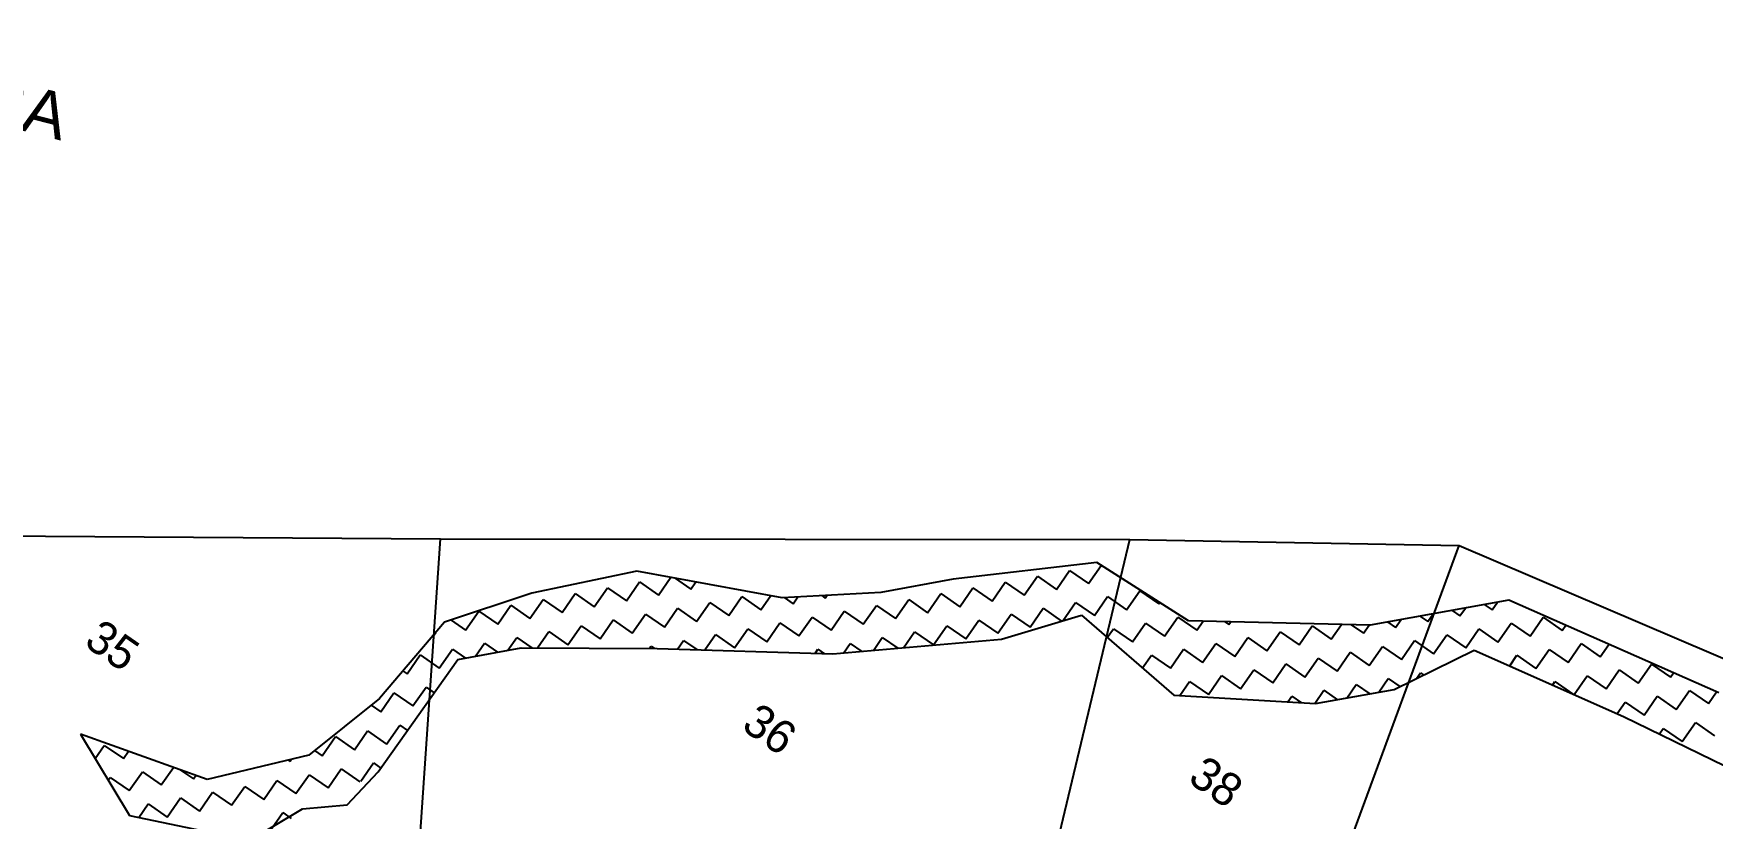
# Model space of a CAD drawing. Header units: metres. Extents: x 282167 to 284586, y 2020907 to 2023042.
# Drawn here: x 282701.8 to 283156.4, y 2022829.3 to 2023042 of the extents above; entities that cross this region are included whole.
import ezdxf
from ezdxf.enums import TextEntityAlignment as Align

# ---------------------------------------------------------------- set-up
doc = ezdxf.new("R2010")
doc.units = ezdxf.units.M
doc.header["$MEASUREMENT"] = 0
for name, color, linetype in [('POLY_HATCH', 12, 'Continuous'), ('POLY_PARCEL', 6, 'Continuous'), ('TEXT_MAPOUT', 7, 'Continuous'), ('TEXT_PARCEL', 7, 'Continuous'), ('V_BOUND_LINE', 7, 'Continuous')]:
    doc.layers.add(name, color=color, linetype=linetype)
doc.styles.get("Standard").update_dxf_attribs({"font": 'arial.ttf'})
doc.styles.add('TEXT_MAP', font='', dxfattribs={"height": 2.5})
doc.styles.get('TEXT_MAP').set_extended_font_data('Kruti Dev 050')

msp = doc.modelspace()

# ---------------------------------------------------------------- linework, layer by layer
at = {"layer": 'POLY_HATCH'}
for p, q in [((282989.69, 2022898.63), (282950.83, 2022894.13)), ((283014.5, 2022882.87), (282989.69, 2022898.63)), ((282865.16, 2022896.34), (282836.7, 2022890.34)), ((282904.46, 2022889.1), (282865.16, 2022896.34)), ((282950.83, 2022894.13), (282931.21, 2022890.57)), ((282836.7, 2022890.34), (282813, 2022882.45)), ((282931.21, 2022890.57), (282904.46, 2022889.1)), ((283101.28, 2022888.45), (283063.69, 2022881.65)), ((283158.2, 2022863.31), (283101.28, 2022888.45)), ((282813, 2022882.45), (282795.46, 2022861.77)), ((282963.9, 2022877.92), (282985.52, 2022884.37)), ((282985.52, 2022884.37), (283010.56, 2022862.74)), ((283063.69, 2022881.65), (283014.5, 2022882.87)), ((282918.2, 2022873.87), (282963.9, 2022877.92)), ((282795.11, 2022841.94), (282816.66, 2022872.4)), ((282816.66, 2022872.4), (282833.81, 2022875.56)), ((282833.81, 2022875.56), (282870.65, 2022875.38)), ((282870.65, 2022875.38), (282918.2, 2022873.87)), ((283070.22, 2022864.26), (283091.92, 2022874.94)), ((283091.92, 2022874.94), (283132.34, 2022856.94)), ((283010.56, 2022862.74), (283048.97, 2022860.41)), ((283048.97, 2022860.41), (283070.22, 2022864.26)), ((282795.46, 2022861.77), (282776.29, 2022846.47)), ((283132.34, 2022856.94), (283174.02, 2022836.63)), ((282714.47, 2022852.16), (282727.77, 2022830.09)), ((282748.79, 2022839.81), (282714.47, 2022852.16)), ((282776.29, 2022846.47), (282748.79, 2022839.81)), ((282786.68, 2022832.97), (282795.11, 2022841.94)), ((282760.23, 2022823.31), (282774.59, 2022831.91)), ((282774.59, 2022831.91), (282786.68, 2022832.97)), ((282727.77, 2022830.09), (282760.23, 2022823.31))]:
    msp.add_line(p, q, dxfattribs=at)
at = {"layer": 'POLY_HATCH', "linetype": 'Continuous'}
for p, q in [((282871.02, 2022889.84), (282874.35, 2022894.64)), ((282875.35, 2022894.46), (282879.74, 2022891.42)), ((282970.03, 2022889.8), (282973.6, 2022894.95)), ((282973.6, 2022894.95), (282978.75, 2022891.38)), ((282978.75, 2022891.38), (282982.31, 2022896.53)), ((282982.31, 2022896.53), (282987.46, 2022892.96)), ((282987.46, 2022892.96), (282990.87, 2022897.88)), ((282844.88, 2022885.1), (282848.45, 2022890.24)), ((282848.45, 2022890.24), (282853.6, 2022886.68)), ((282853.6, 2022886.68), (282857.16, 2022891.83)), ((282857.16, 2022891.83), (282862.31, 2022888.26)), ((282862.31, 2022888.26), (282865.88, 2022893.41)), ((282865.88, 2022893.41), (282871.02, 2022889.84)), ((282879.74, 2022891.42), (282881.11, 2022893.4)), ((282898.74, 2022885.87), (282901.38, 2022889.67)), ((282915.21, 2022889.69), (282916.17, 2022889.03)), ((282916.17, 2022889.03), (282916.69, 2022889.78)), ((282943.89, 2022885.06), (282947.46, 2022890.21)), ((282947.46, 2022890.21), (282952.61, 2022886.64)), ((282952.61, 2022886.64), (282956.17, 2022891.79)), ((282956.17, 2022891.79), (282961.32, 2022888.22)), ((282961.32, 2022888.22), (282964.89, 2022893.37)), ((282964.89, 2022893.37), (282970.03, 2022889.8)), ((282997.75, 2022885.83), (283001.32, 2022890.98)), ((283001.32, 2022890.98), (283006.47, 2022887.41)), ((282818.74, 2022880.36), (282822.31, 2022885.5)), ((282822.31, 2022885.5), (282827.46, 2022881.94)), ((282827.46, 2022881.94), (282831.02, 2022887.08)), ((282831.02, 2022887.08), (282836.17, 2022883.52)), ((282836.17, 2022883.52), (282839.74, 2022888.66)), ((282839.74, 2022888.66), (282844.88, 2022885.1)), ((282872.6, 2022881.13), (282876.17, 2022886.27)), ((282876.17, 2022886.27), (282881.32, 2022882.71)), ((282881.32, 2022882.71), (282884.88, 2022887.85)), ((282884.88, 2022887.85), (282890.03, 2022884.29)), ((282890.03, 2022884.29), (282893.6, 2022889.44)), ((282893.6, 2022889.44), (282898.74, 2022885.87)), ((282905.03, 2022889.14), (282907.46, 2022887.45)), ((282907.46, 2022887.45), (282908.77, 2022889.34)), ((282917.75, 2022880.32), (282921.32, 2022885.46)), ((282921.32, 2022885.46), (282926.47, 2022881.9)), ((282926.47, 2022881.9), (282930.03, 2022887.04)), ((282930.03, 2022887.04), (282935.18, 2022883.48)), ((282935.18, 2022883.48), (282938.75, 2022888.63)), ((282938.75, 2022888.63), (282943.89, 2022885.06)), ((282971.61, 2022881.09), (282975.18, 2022886.24)), ((282975.18, 2022886.24), (282980.17, 2022882.78)), ((282980.46, 2022882.86), (282983.89, 2022887.82)), ((282983.89, 2022887.82), (282989.04, 2022884.25)), ((282989.04, 2022884.25), (282992.61, 2022889.4)), ((282992.61, 2022889.4), (282997.75, 2022885.83)), ((283006.47, 2022887.41), (283006.74, 2022887.8)), ((283085.94, 2022885.67), (283088.05, 2022884.21)), ((283088.05, 2022884.21), (283089.51, 2022886.32)), ((283094.65, 2022887.25), (283096.76, 2022885.79)), ((283096.76, 2022885.79), (283098.22, 2022887.9)), ((282814.84, 2022883.06), (282818.74, 2022880.36)), ((282846.46, 2022876.38), (282850.03, 2022881.53)), ((282850.03, 2022881.53), (282855.18, 2022877.97)), ((282855.18, 2022877.97), (282858.74, 2022883.11)), ((282858.74, 2022883.11), (282863.89, 2022879.55)), ((282863.89, 2022879.55), (282867.46, 2022884.69)), ((282867.46, 2022884.69), (282872.6, 2022881.13)), ((282891.61, 2022875.57), (282895.18, 2022880.72)), ((282895.18, 2022880.72), (282900.33, 2022877.16)), ((282900.33, 2022877.16), (282903.89, 2022882.3)), ((282903.89, 2022882.3), (282909.04, 2022878.74)), ((282909.04, 2022878.74), (282912.61, 2022883.88)), ((282912.61, 2022883.88), (282917.75, 2022880.32)), ((282945.47, 2022876.35), (282949.04, 2022881.49)), ((282949.04, 2022881.49), (282954.19, 2022877.93)), ((282954.19, 2022877.93), (282957.75, 2022883.07)), ((282957.75, 2022883.07), (282962.9, 2022879.51)), ((282962.9, 2022879.51), (282966.47, 2022884.65)), ((282966.47, 2022884.65), (282971.61, 2022881.09)), ((282992.54, 2022878.31), (282994.19, 2022880.68)), ((282994.19, 2022880.68), (282999.33, 2022877.12)), ((282999.33, 2022877.12), (283002.9, 2022882.26)), ((283002.9, 2022882.26), (283008.05, 2022878.7)), ((283008.05, 2022878.7), (283011.61, 2022883.85)), ((283011.61, 2022883.85), (283016.76, 2022880.28)), ((283016.76, 2022880.28), (283018.49, 2022882.77)), ((283024.38, 2022882.62), (283025.47, 2022881.86)), ((283025.47, 2022881.86), (283025.97, 2022882.58)), ((283044.48, 2022876.31), (283048.05, 2022881.45)), ((283048.05, 2022881.45), (283053.2, 2022877.89)), ((283053.2, 2022877.89), (283055.93, 2022881.84)), ((283058.59, 2022881.77), (283061.91, 2022879.47)), ((283061.91, 2022879.47), (283063.42, 2022881.65)), ((283068.5, 2022882.52), (283070.62, 2022881.05)), ((283070.62, 2022881.05), (283072.09, 2022883.17)), ((283077.22, 2022884.1), (283079.34, 2022882.63)), ((283079.34, 2022882.63), (283080.8, 2022884.74)), ((283089.63, 2022875.5), (283093.2, 2022880.65)), ((283093.2, 2022880.65), (283098.34, 2022877.08)), ((283098.34, 2022877.08), (283101.91, 2022882.23)), ((283101.91, 2022882.23), (283107.06, 2022878.66)), ((283107.06, 2022878.66), (283110.62, 2022883.81)), ((283110.62, 2022883.81), (283115.77, 2022880.24)), ((283115.77, 2022880.24), (283116.73, 2022881.63)), ((282809.94, 2022878.84), (282810.03, 2022878.77)), ((282810.03, 2022878.77), (282810.67, 2022879.7)), ((282821.46, 2022873.28), (282823.89, 2022876.79)), ((282823.89, 2022876.79), (282827.38, 2022874.37)), ((282830.19, 2022874.89), (282832.6, 2022878.37)), ((282832.6, 2022878.37), (282836.68, 2022875.54)), ((282838.26, 2022875.54), (282841.32, 2022879.95)), ((282841.32, 2022879.95), (282846.46, 2022876.38)), ((282868.63, 2022875.39), (282869.04, 2022875.98)), ((282869.04, 2022875.98), (282869.89, 2022875.39)), ((282876.12, 2022875.21), (282877.75, 2022877.56)), ((282877.75, 2022877.56), (282881.39, 2022875.04)), ((282883.58, 2022874.97), (282886.47, 2022879.14)), ((282886.47, 2022879.14), (282891.61, 2022875.57)), ((282921.08, 2022874.12), (282922.9, 2022876.75)), ((282922.9, 2022876.75), (282926.06, 2022874.56)), ((282929.2, 2022874.84), (282931.61, 2022878.33)), ((282931.61, 2022878.33), (282935.8, 2022875.43)), ((282937.31, 2022875.56), (282940.33, 2022879.91)), ((282940.33, 2022879.91), (282945.47, 2022876.35)), ((283018.34, 2022871.57), (283021.91, 2022876.71)), ((283021.91, 2022876.71), (283027.06, 2022873.15)), ((283027.06, 2022873.15), (283030.62, 2022878.29)), ((283030.62, 2022878.29), (283035.77, 2022874.73)), ((283035.77, 2022874.73), (283039.33, 2022879.87)), ((283039.33, 2022879.87), (283044.48, 2022876.31)), ((283063.49, 2022870.76), (283067.06, 2022875.9)), ((283067.06, 2022875.9), (283072.2, 2022872.34)), ((283072.2, 2022872.34), (283075.77, 2022877.48)), ((283075.77, 2022877.48), (283080.92, 2022873.92)), ((283080.92, 2022873.92), (283084.48, 2022879.06)), ((283084.48, 2022879.06), (283089.63, 2022875.5)), ((283117.35, 2022871.53), (283120.92, 2022876.67)), ((283120.92, 2022876.67), (283126.06, 2022873.11)), ((283126.06, 2022873.11), (283128.4, 2022876.48)), ((282802.9, 2022868.48), (282806.46, 2022873.63)), ((282806.46, 2022873.63), (282811.61, 2022870.06)), ((282811.61, 2022870.06), (282815.18, 2022875.21)), ((282815.18, 2022875.21), (282818.69, 2022872.77)), ((282913.39, 2022874.02), (282914.19, 2022875.17)), ((282914.19, 2022875.17), (282915.96, 2022873.94)), ((283002.07, 2022870.07), (283004.48, 2022873.55)), ((283004.48, 2022873.55), (283009.63, 2022869.98)), ((283009.63, 2022869.98), (283013.19, 2022875.13)), ((283013.19, 2022875.13), (283018.34, 2022871.57)), ((283046.06, 2022867.59), (283049.63, 2022872.74)), ((283049.63, 2022872.74), (283054.78, 2022869.18)), ((283054.78, 2022869.18), (283058.34, 2022874.32)), ((283058.34, 2022874.32), (283063.49, 2022870.76)), ((283101.52, 2022870.67), (283103.49, 2022873.51)), ((283103.49, 2022873.51), (283108.64, 2022869.95)), ((283108.64, 2022869.95), (283112.2, 2022875.09)), ((283112.2, 2022875.09), (283117.35, 2022871.53)), ((282801.8, 2022869.24), (282802.9, 2022868.48)), ((283019.92, 2022862.85), (283023.49, 2022868)), ((283023.49, 2022868), (283028.64, 2022864.43)), ((283028.64, 2022864.43), (283032.2, 2022869.58)), ((283032.2, 2022869.58), (283037.35, 2022866.01)), ((283037.35, 2022866.01), (283040.92, 2022871.16)), ((283040.92, 2022871.16), (283046.06, 2022867.59)), ((283066.09, 2022863.51), (283068.64, 2022867.19)), ((283068.64, 2022867.19), (283071.77, 2022865.02)), ((283076.29, 2022867.25), (283077.35, 2022868.77)), ((283077.35, 2022868.77), (283078.2, 2022868.18)), ((283118.98, 2022862.89), (283122.5, 2022867.96)), ((283122.5, 2022867.96), (283127.64, 2022864.39)), ((283127.64, 2022864.39), (283131.21, 2022869.54)), ((283131.21, 2022869.54), (283136.36, 2022865.98)), ((283136.36, 2022865.98), (283139.92, 2022871.12)), ((283139.92, 2022871.12), (283145.07, 2022867.56)), ((283145.07, 2022867.56), (283145.89, 2022868.74)), ((282795.77, 2022858.19), (282799.33, 2022863.33)), ((282799.33, 2022863.33), (282804.48, 2022859.77)), ((282804.48, 2022859.77), (282808.04, 2022864.91)), ((282808.04, 2022864.91), (282810.27, 2022863.37)), ((283012.16, 2022862.64), (283014.78, 2022866.42)), ((283014.78, 2022866.42), (283019.92, 2022862.85)), ((283041.4, 2022860.87), (283042.5, 2022862.45)), ((283042.5, 2022862.45), (283045.1, 2022860.64)), ((283048.71, 2022860.42), (283051.21, 2022864.03)), ((283051.21, 2022864.03), (283054.89, 2022861.48)), ((283057.37, 2022861.93), (283059.92, 2022865.61)), ((283059.92, 2022865.61), (283063.6, 2022863.06)), ((283113.16, 2022865.48), (283113.78, 2022866.38)), ((283113.78, 2022866.38), (283118.54, 2022863.08)), ((283137.94, 2022857.26), (283141.5, 2022862.41)), ((283141.5, 2022862.41), (283146.65, 2022858.84)), ((283146.65, 2022858.84), (283150.22, 2022863.99)), ((283150.22, 2022863.99), (283155.37, 2022860.42)), ((283155.37, 2022860.42), (283157.56, 2022863.59)), ((282793.2, 2022859.96), (282795.77, 2022858.19)), ((283130.62, 2022857.7), (283132.79, 2022860.83)), ((283132.79, 2022860.83), (283137.94, 2022857.26)), ((282797.35, 2022849.47), (282800.91, 2022854.62)), ((282800.91, 2022854.62), (282803.04, 2022853.15)), ((283142.05, 2022852.2), (283143.09, 2022853.7)), ((283143.09, 2022853.7), (283148.23, 2022850.13)), ((283148.23, 2022850.13), (283151.8, 2022855.28)), ((283151.8, 2022855.28), (283156.95, 2022851.71)), ((282718.45, 2022845.55), (282720.91, 2022849.11)), ((282720.91, 2022849.11), (282726.06, 2022845.54)), ((282779.92, 2022846.31), (282783.49, 2022851.46)), ((282783.49, 2022851.46), (282788.63, 2022847.89)), ((282788.63, 2022847.89), (282792.2, 2022853.04)), ((282792.2, 2022853.04), (282797.35, 2022849.47)), ((282726.06, 2022845.54), (282727.42, 2022847.5)), ((282770.66, 2022845.11), (282771.21, 2022844.73)), ((282771.21, 2022844.73), (282771.63, 2022845.35)), ((282777.87, 2022847.73), (282779.92, 2022846.31)), ((282790.37, 2022839.41), (282793.78, 2022844.33)), ((282793.78, 2022844.33), (282795.8, 2022842.92)), ((282721.99, 2022839.67), (282722.49, 2022840.39)), ((282722.49, 2022840.39), (282727.64, 2022836.83)), ((282727.64, 2022836.83), (282731.21, 2022841.97)), ((282731.21, 2022841.97), (282736.35, 2022838.41)), ((282736.35, 2022838.41), (282739.61, 2022843.11)), ((282741.58, 2022842.4), (282745.07, 2022839.99)), ((282745.07, 2022839.99), (282745.71, 2022840.92)), ((282764.07, 2022834.44), (282767.64, 2022839.58)), ((282767.64, 2022839.58), (282772.79, 2022836.02)), ((282772.79, 2022836.02), (282776.35, 2022841.16)), ((282776.35, 2022841.16), (282781.5, 2022837.6)), ((282781.5, 2022837.6), (282785.07, 2022842.75)), ((282785.07, 2022842.75), (282790.09, 2022839.26)), ((282746.65, 2022831.28), (282750.21, 2022836.42)), ((282750.21, 2022836.42), (282755.36, 2022832.86)), ((282755.36, 2022832.86), (282758.93, 2022838)), ((282758.93, 2022838), (282764.07, 2022834.44)), ((282730.23, 2022829.57), (282732.79, 2022833.26)), ((282732.79, 2022833.26), (282737.93, 2022829.69)), ((282737.93, 2022829.69), (282741.5, 2022834.84)), ((282741.5, 2022834.84), (282746.65, 2022831.28)), ((282766.18, 2022826.49), (282769.22, 2022830.87)), ((282769.22, 2022830.87), (282771.47, 2022829.31))]:
    msp.add_line(p, q, dxfattribs=at)
at = {"layer": 'POLY_PARCEL'}
for p, q in [((282805.97, 2022816.79), (282811.99, 2022905.11)), ((282975.25, 2022807.07), (282998.64, 2022904.93)), ((283032.47, 2022752.9), (283087.82, 2022903.3))]:
    msp.add_line(p, q, dxfattribs=at)
at = {"layer": 'V_BOUND_LINE'}
for p, q in [((282624.79, 2022906.28), (282811.99, 2022905.11)), ((282811.99, 2022905.11), (282998.64, 2022904.93)), ((282998.64, 2022904.93), (283087.82, 2022903.3)), ((283087.82, 2022903.3), (283236.3, 2022839.65))]:
    msp.add_line(p, q, dxfattribs=at)

# ---------------------------------------------------------------- texts
at = {"layer": 'TEXT_MAPOUT'}
msp.add_text('JANJIRA', height=12.524, rotation=345.4967, dxfattribs=at).set_placement((282640.46, 2023030.74))
at = {"layer": 'TEXT_PARCEL', "style": 'TEXT_MAP'}
for s, p in [('35', (282723.16, 2022876.24)), ('36', (282901.2, 2022853.55)), ('38', (283022.1, 2022839.27))]:
    msp.add_text(s, height=9.017, rotation=325.2826, dxfattribs=at).set_placement(p, align=Align.MIDDLE)

doc.saveas('drawing.dxf')
